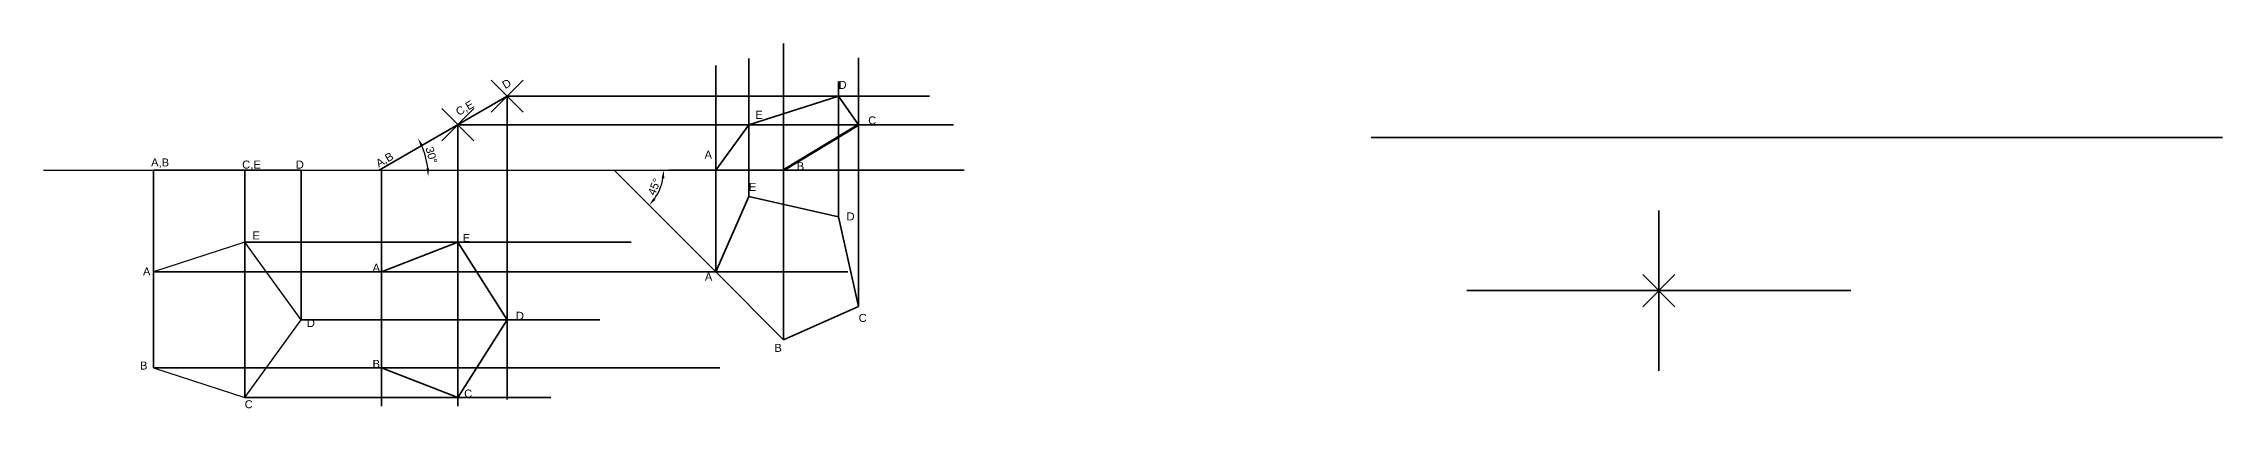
# Model space of a CAD drawing. Header units: millimetres. Extents: x 1850 to 5210, y 1386 to 2391.
# Drawn here: x 4529 to 5210, y 1772 to 1886 of the extents above; entities that cross this region are included whole.
import ezdxf

# ---------------------------------------------------------------- set-up
doc = ezdxf.new("R2010")
doc.units = ezdxf.units.MM
doc.header["$PDMODE"] = 3
doc.header["$PDSIZE"] = 5
doc.styles.get("Standard").update_dxf_attribs({"font": 'arial.ttf'})
doc.dimstyles.new('ISO-25', dxfattribs={"dimtxt": 2.5, "dimasz": 2.5, "dimexe": 1.25, "dimexo": 0.625, "dimtad": 1, "dimtxsty": 'Standard', "dimcen": 2.5, "dimadec": 0, "dimazin": 0, "dimtfac": 1, "dimtmove": 0, "dimatfit": 3, "dimfxl": 1, "dimarcsym": 0})

# ---------------------------------------------------------------- blocks, each defined once
blk = doc.blocks.new('*D10')
at = {"color": 0, "lineweight": -2, "transparency": 16777216}
blk.add_arc((4625.82, 1844.36), 23.7, 6.0465, 23.9535, dxfattribs=at)
at = {"color": 0, "lineweight": 35, "transparency": 16777216}
for points in [[(4647.11, 1853.79), (4647.85, 1854.17), (4646.35, 1856.21)], [(4649.81, 1846.87), (4648.98, 1846.83), (4649.52, 1844.36)]]:
    blk.add_solid(points, dxfattribs=at)
at = {"layer": 'Defpoints', "color": 0, "lineweight": 35, "transparency": 16777216}
for p in [(4665.73, 1867.4), (4649.16, 1848.47), (4625.75, 1844.31), (4626.46, 1844.36), (4672.63, 1844.36)]:
    blk.add_point(p, dxfattribs=at)
at = {"color": 0, "lineweight": 35, "transparency": 16777216, "insert": (4650.55, 1850.98), "char_height": 2.5, "attachment_point": 5, "rotation": 285}
blk.add_mtext('30°', dxfattribs=at)
blk = doc.blocks.new('*D18')
at = {"color": 0, "lineweight": -2, "transparency": 16777216}
blk.add_arc((4707.64, 1846.3), 15.43, 324.29081, 350.70919, dxfattribs=at)
at = {"color": 0, "lineweight": 35, "transparency": 16777216}
for points in [[(4722.46, 1843.84), (4723.29, 1843.77), (4723.08, 1846.3)], [(4720.49, 1837.02), (4719.86, 1837.56), (4718.56, 1835.38)]]:
    blk.add_solid(points, dxfattribs=at)
at = {"layer": 'Defpoints', "color": 0, "lineweight": 35, "transparency": 16777216}
for p in [(4529.38, 1846.3), (4707.64, 1846.3), (4724.67, 1846.3), (4721.01, 1838.58), (4739.34, 1814.6)]:
    blk.add_point(p, dxfattribs=at)
at = {"color": 0, "lineweight": 35, "transparency": 16777216, "insert": (4720.15, 1841.12), "char_height": 2.5, "attachment_point": 5, "rotation": 67.5}
blk.add_mtext('45°', dxfattribs=at)

msp = doc.modelspace()

# ---------------------------------------------------------------- linework, layer by layer
at = {"lineweight": 35}
for p, q in [((4760.551, 1793.388), (4760.551, 1885.798)), ((4739.337, 1814.601), (4739.337, 1878.998)), ((4749.668, 1838.042), (4749.668, 1881.192)), ((4783.992, 1803.718), (4783.992, 1881.411)), ((4777.709, 1831.759), (4777.709, 1873.953)), ((4674.213, 1869.379), (4674.213, 1774.761)), ((4674.213, 1869.379), (4806.118, 1869.379)), ((4658.828, 1860.496), (4658.828, 1772.636)), ((4658.828, 1860.496), (4813.637, 1860.496)), ((4944.073, 1856.527), (5209.999, 1856.527)), ((4563.67, 1784.601), (4563.67, 1846.296)), ((4563.67, 1846.296), (4609.836, 1846.296)), ((4592.202, 1823.871), (4592.202, 1846.296)), ((4592.202, 1775.33), (4592.202, 1846.296)), ((4609.836, 1799.601), (4609.836, 1846.296)), ((4634.948, 1846.339), (4634.948, 1772.636)), ((4724.666, 1846.296), (4816.954, 1846.296)), ((5033.932, 1833.697), (5033.932, 1783.697)), ((4592.202, 1823.871), (4712.954, 1823.871)), ((4563.67, 1814.601), (4780.611, 1814.601)), ((5033.932, 1808.697), (4973.932, 1808.697)), ((4973.932, 1808.697), (5093.932, 1808.697)), ((4609.836, 1799.601), (4703.17, 1799.601)), ((4563.67, 1784.601), (4740.605, 1784.601)), ((4592.202, 1775.33), (4687.856, 1775.33))]:
    msp.add_line(p, q, dxfattribs=at)
at = {"color": 41, "lineweight": 35, "true_color": 0xf4ee51}
for p, q in [((4634.233, 1846.296), (4674.213, 1869.379)), ((4777.709, 1869.379), (4749.668, 1860.496)), ((4783.992, 1860.496), (4777.709, 1869.379)), ((4749.668, 1860.496), (4739.337, 1846.296)), ((4707.642, 1846.296), (4739.337, 1814.601)), ((4739.337, 1846.296), (4760.551, 1846.296)), ((4749.668, 1838.042), (4739.337, 1814.601)), ((4777.709, 1831.759), (4749.668, 1838.042)), ((4783.992, 1803.718), (4777.709, 1831.759)), ((4658.828, 1823.871), (4634.948, 1814.601)), ((4674.213, 1799.601), (4658.828, 1823.871)), ((4634.948, 1814.601), (4634.948, 1784.601)), ((4739.337, 1814.601), (4760.551, 1793.388)), ((4760.551, 1793.388), (4783.992, 1803.718)), ((4658.828, 1775.33), (4674.213, 1799.601)), ((4634.948, 1784.601), (4658.828, 1775.33))]:
    msp.add_line(p, q, dxfattribs=at)
at = {"color": 41, "lineweight": 60, "true_color": 0xf4ee51}
msp.add_line((4760.551, 1846.296), (4783.992, 1860.496), dxfattribs=at)
for p, q in [((4529.38, 1846.296), (4724.666, 1846.296)), ((4563.67, 1814.601), (4563.67, 1846.296)), ((4563.67, 1814.601), (4563.67, 1784.601))]:
    msp.add_line(p, q)
at = {"color": 41, "lineweight": 30, "true_color": 0xf4ee51}
msp.add_lwpolyline([(4563.67, 1814.601), (4563.67, 1784.601), (4592.202, 1775.33), (4609.836, 1799.601), (4592.202, 1823.871)], close=True, dxfattribs=at)
at = {"lineweight": 35}
for p in [(4674.213, 1869.379), (4658.828, 1860.496), (5033.932, 1808.697)]:
    msp.add_point(p, dxfattribs=at)

# ---------------------------------------------------------------- texts
at = {"lineweight": 35, "char_height": 2.5, "attachment_point": 1, "rotation": 30}
for s, insert in [('D', (4672.307, 1873.723)), ('C,E', (4657.801, 1865.347)), ('A,B', (4632.831, 1849.239))]:
    msp.add_mtext_dynamic_manual_height_columns(s, width=4.91871, gutter_width=12.5, heights=[0], dxfattribs=dict(at, insert=insert))
at = {"lineweight": 35, "char_height": 2.5, "attachment_point": 1}
for s, width, insert in [('D', 1.46232, (4777.709, 1874.162)), ('E', 1.46232, (4751.722, 1864.819)), ('C', 1.46232, (4786.984, 1863.082)), ('A', 1.46232, (4735.847, 1852.358)), ('A,B', 4.91871, (4562.955, 1849.956)), ('C,E', 4.91871, (4591.404, 1849.291)), ('D', 4.91871, (4608.154, 1849.291)), ('B', 1.46232, (4764.653, 1848.796)), ('E', 1.46232, (4749.668, 1842.313)), ('D', 1.46232, (4780.204, 1833.109)), ('E', 1.46232, (4594.648, 1827.166)), ('E', 1.46232, (4660.29, 1826.371)), ('A', 1.46232, (4560.429, 1815.952)), ('A', 1.46232, (4632.141, 1817.101)), ('A', 1.46232, (4735.936, 1814.301)), ('D', 1.46232, (4611.61, 1799.856)), ('D', 1.46232, (4676.913, 1802.101)), ('C', 1.46232, (4783.992, 1801.435)), ('B', 1.46232, (4757.675, 1792.089)), ('B', 1.46232, (4559.499, 1786.573)), ('B', 1.46232, (4632.141, 1787.101)), ('C', 1.46232, (4660.747, 1777.83)), ('C', 1.46232, (4592.202, 1774.486))]:
    msp.add_mtext_dynamic_manual_height_columns(s, width=width, gutter_width=12.5, heights=[0], dxfattribs=dict(at, insert=insert))

# ---------------------------------------------------------------- dimensions: what is measured, and where the dimension line sits
at = {"lineweight": 35}
for base, line1, line2, picture, middle in [((4649.164, 1848.471), ((4625.749, 1844.312), (4665.729, 1867.395)), ((4626.464, 1844.355), (4672.63, 1844.355)), '*D10', (4650.554, 1850.982)), ((4721.008, 1838.579), ((4529.38, 1846.296), (4724.666, 1846.296)), ((4707.642, 1846.296), (4739.337, 1814.601)), '*D18', (4720.149, 1841.116))]:
    dim = msp.add_angular_dim_2l(base=base, line1=line1, line2=line2, dimstyle='ISO-25', dxfattribs=at)
    dim.commit()
    dim.dimension.update_dxf_attribs({"geometry": picture, "text_midpoint": middle})

doc.saveas('drawing.dxf')
